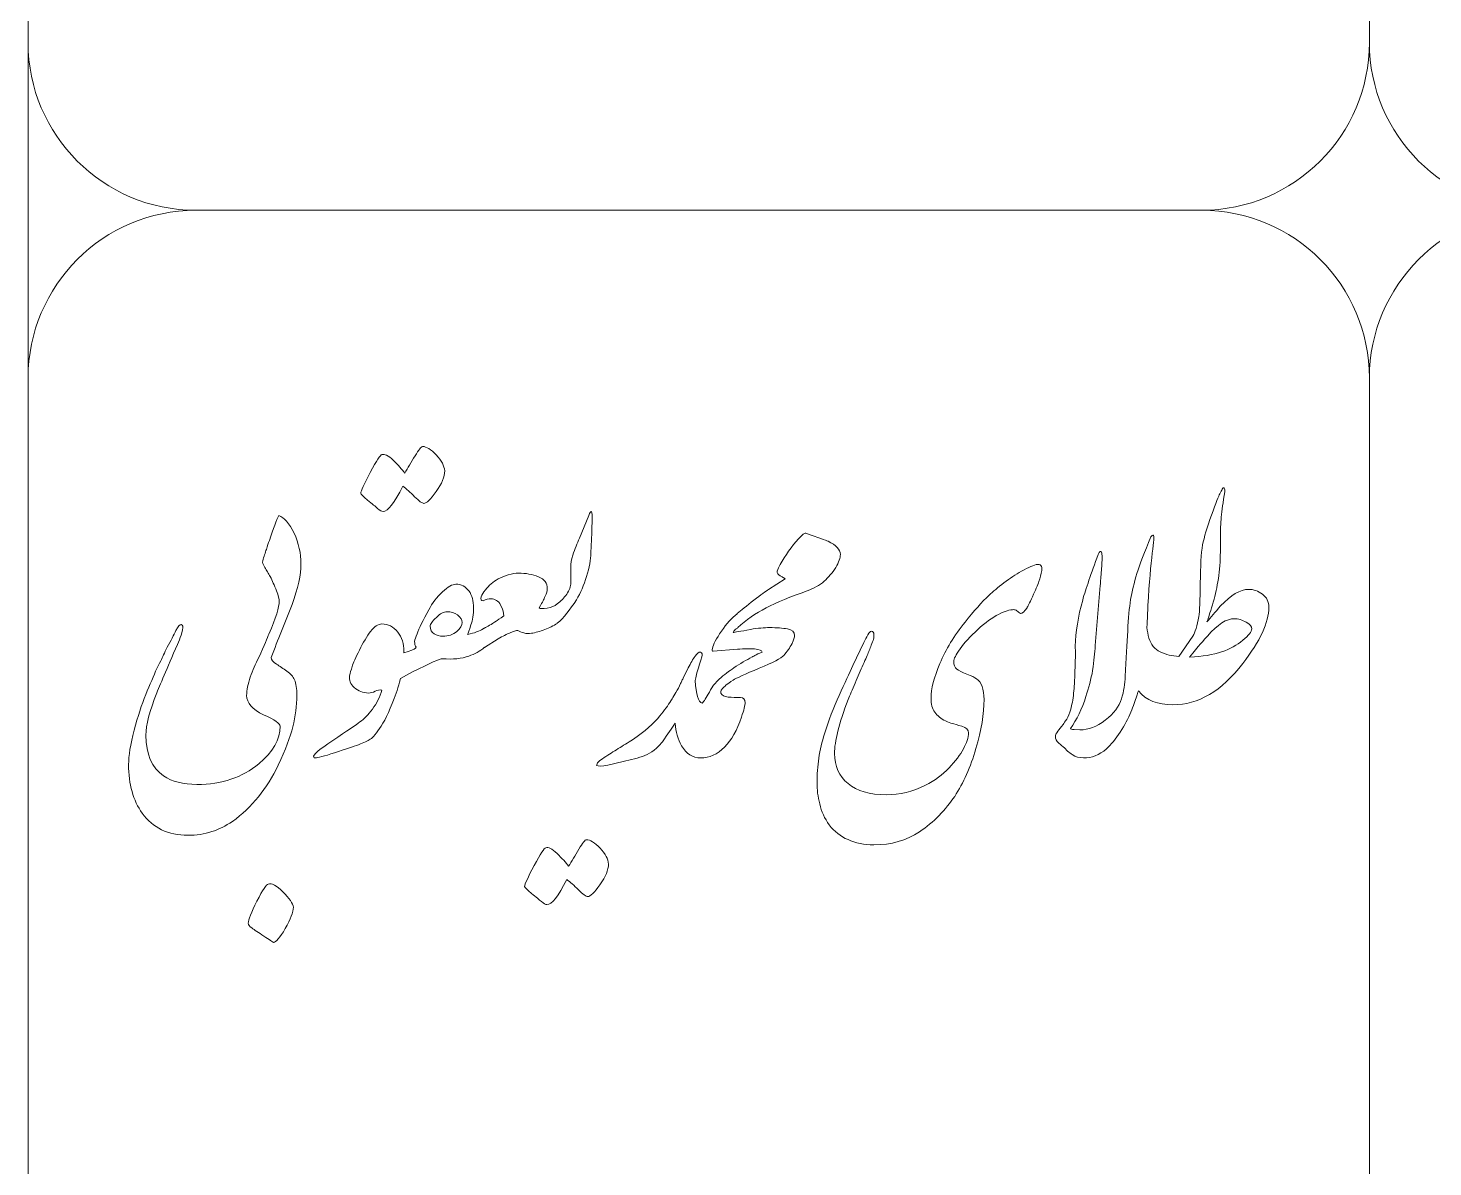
# Model space of a CAD drawing. Header units: millimetres. Extents: x 62 to 462, y 96 to 456.
# Drawn here: x 62.31 to 83.25, y 342.04 to 359.02 of the extents above; entities that cross this region are included whole.
import ezdxf

# ---------------------------------------------------------------- set-up
doc = ezdxf.new("R2010")
doc.units = ezdxf.units.MM
doc.header["$MEASUREMENT"] = 0
doc.layers.add('Layer 1', color=7, linetype='Continuous')

msp = doc.modelspace()

# ---------------------------------------------------------------- linework, layer by layer
at = {"layer": 'Layer 1', "color": 242, "lineweight": 18}
msp.add_lwpolyline([(62.3067, 95.8033), (462.3067, 95.8033), (462.3067, 455.8033), (62.3067, 455.8033), (62.3067, 95.8033)], close=True, dxfattribs=at)
at = {"layer": 'Layer 1', "color": 250, "lineweight": 18}
for points, knots in [([(64.8067, 376.3033), (64.8067, 376.3033), (79.8067, 376.3033), (79.8067, 376.3033), (81.1837, 376.3033), (82.3067, 375.1803), (82.3067, 373.8033), (82.3067, 373.8033), (82.3067, 358.8033), (82.3067, 358.8033), (82.3067, 357.4264), (81.1837, 356.3033), (79.8067, 356.3033), (79.8067, 356.3033), (64.8067, 356.3033), (64.8067, 356.3033), (63.4298, 356.3033), (62.3067, 357.4264), (62.3067, 358.8033), (62.3067, 358.8033), (62.3067, 373.8033), (62.3067, 373.8033), (62.3067, 375.1803), (63.4298, 376.3033), (64.8067, 376.3033)], [0, 0, 0, 0, 0.125, 0.125, 0.125, 0.25, 0.25, 0.25, 0.375, 0.375, 0.375, 0.5, 0.5, 0.5, 0.625, 0.625, 0.625, 0.75, 0.75, 0.75, 0.875, 0.875, 0.875, 1, 1, 1, 1]), ([(84.8067, 376.3033), (84.8067, 376.3033), (99.8067, 376.3033), (99.8067, 376.3033), (101.1837, 376.3033), (102.3067, 375.1803), (102.3067, 373.8033), (102.3067, 373.8033), (102.3067, 358.8033), (102.3067, 358.8033), (102.3067, 357.4264), (101.1837, 356.3033), (99.8067, 356.3033), (99.8067, 356.3033), (84.8067, 356.3033), (84.8067, 356.3033), (83.4298, 356.3033), (82.3067, 357.4264), (82.3067, 358.8033), (82.3067, 358.8033), (82.3067, 373.8033), (82.3067, 373.8033), (82.3067, 375.1803), (83.4298, 376.3033), (84.8067, 376.3033)], [0, 0, 0, 0, 0.125, 0.125, 0.125, 0.25, 0.25, 0.25, 0.375, 0.375, 0.375, 0.5, 0.5, 0.5, 0.625, 0.625, 0.625, 0.75, 0.75, 0.75, 0.875, 0.875, 0.875, 1, 1, 1, 1]), ([(64.8067, 356.3033), (64.8067, 356.3033), (79.8067, 356.3033), (79.8067, 356.3033), (81.1837, 356.3033), (82.3067, 355.1803), (82.3067, 353.8033), (82.3067, 353.8033), (82.3067, 338.8033), (82.3067, 338.8033), (82.3067, 337.4264), (81.1837, 336.3033), (79.8067, 336.3033), (79.8067, 336.3033), (64.8067, 336.3033), (64.8067, 336.3033), (63.4298, 336.3033), (62.3067, 337.4264), (62.3067, 338.8033), (62.3067, 338.8033), (62.3067, 353.8033), (62.3067, 353.8033), (62.3067, 355.1803), (63.4298, 356.3033), (64.8067, 356.3033)], [0, 0, 0, 0, 0.125, 0.125, 0.125, 0.25, 0.25, 0.25, 0.375, 0.375, 0.375, 0.5, 0.5, 0.5, 0.625, 0.625, 0.625, 0.75, 0.75, 0.75, 0.875, 0.875, 0.875, 1, 1, 1, 1]), ([(84.8067, 356.3033), (84.8067, 356.3033), (99.8067, 356.3033), (99.8067, 356.3033), (101.1837, 356.3033), (102.3067, 355.1803), (102.3067, 353.8033), (102.3067, 353.8033), (102.3067, 338.8033), (102.3067, 338.8033), (102.3067, 337.4264), (101.1837, 336.3033), (99.8067, 336.3033), (99.8067, 336.3033), (84.8067, 336.3033), (84.8067, 336.3033), (83.4298, 336.3033), (82.3067, 337.4264), (82.3067, 338.8033), (82.3067, 338.8033), (82.3067, 353.8033), (82.3067, 353.8033), (82.3067, 355.1803), (83.4298, 356.3033), (84.8067, 356.3033)], [0, 0, 0, 0, 0.125, 0.125, 0.125, 0.25, 0.25, 0.25, 0.375, 0.375, 0.375, 0.5, 0.5, 0.5, 0.625, 0.625, 0.625, 0.75, 0.75, 0.75, 0.875, 0.875, 0.875, 1, 1, 1, 1]), ([(67.2684, 352.0841), (67.2684, 352.1147), (67.3154, 352.217), (67.4095, 352.3945), (67.5036, 352.5709), (67.5612, 352.6591), (67.5812, 352.6591), (67.62, 352.6756), (67.6776, 352.6474), (67.7517, 352.5756), (67.827, 352.5027), (67.8834, 352.4392), (67.9222, 352.3839), (67.9681, 352.4592), (68.0198, 352.545), (68.0763, 352.6391), (68.1327, 352.7332), (68.1692, 352.7802), (68.188, 352.7802), (68.2456, 352.7802), (68.3138, 352.7379), (68.3926, 352.6544), (68.4726, 352.5709), (68.5137, 352.4921), (68.5184, 352.418), (68.5184, 352.331), (68.4761, 352.2275), (68.3914, 352.1088), (68.3079, 351.9912), (68.2479, 351.9324), (68.208, 351.9324), (68.1833, 351.9324), (68.1374, 351.9665), (68.0704, 352.0323), (68.0045, 352.0994), (67.9457, 352.1511), (67.8952, 352.1876), (67.7705, 351.9371), (67.6717, 351.8124), (67.5988, 351.8124), (67.58, 351.8124), (67.5542, 351.8266), (67.5189, 351.8571), (67.4871, 351.8842), (67.4377, 351.9253), (67.3695, 351.9806), (67.3013, 352.0359), (67.2684, 352.07), (67.2684, 352.0841)], [0, 0, 0, 0, 0.0625, 0.0625, 0.0625, 0.125, 0.125, 0.125, 0.1875, 0.1875, 0.1875, 0.25, 0.25, 0.25, 0.3125, 0.3125, 0.3125, 0.375, 0.375, 0.375, 0.4375, 0.4375, 0.4375, 0.5, 0.5, 0.5, 0.5625, 0.5625, 0.5625, 0.625, 0.625, 0.625, 0.6875, 0.6875, 0.6875, 0.75, 0.75, 0.75, 0.8125, 0.8125, 0.8125, 0.875, 0.875, 0.875, 0.9375, 0.9375, 0.9375, 1, 1, 1, 1]), ([(78.9892, 350.0833), (78.9943, 350.0275), (79.0045, 349.9738), (79.0195, 349.9216), (79.0501, 349.8275), (79.1065, 349.7593), (79.1889, 349.7193), (79.2712, 349.6793), (79.3641, 349.6558), (79.4676, 349.6487), (79.4676, 349.6487), (79.6745, 349.9521), (79.6745, 349.9521), (79.7086, 350.0098), (79.7392, 350.1074), (79.7639, 350.2449), (79.7756, 350.3202), (79.7827, 350.4872), (79.7851, 350.7424), (79.7874, 350.9987), (79.798, 351.1892), (79.8192, 351.3127), (79.8427, 351.4279), (79.8874, 351.5761), (79.9532, 351.7584), (80.0202, 351.9418), (80.0614, 352.0476), (80.0755, 352.0759), (80.0908, 352.1041), (80.1026, 352.1276), (80.112, 352.1464), (80.1237, 352.1652), (80.1343, 352.1687), (80.1425, 352.1582), (80.1519, 352.1476), (80.1543, 352.1299), (80.1496, 352.1041), (80.1249, 351.95), (80.1073, 351.8254), (80.0979, 351.7278), (80.0896, 351.6302), (80.0849, 351.5373), (80.0861, 351.4491), (80.0873, 351.3609), (80.0861, 351.2468), (80.0814, 351.1069), (80.0767, 350.967), (80.0626, 350.8376), (80.0391, 350.72), (80.0167, 350.6012), (79.9885, 350.4872), (79.9532, 350.3755), (79.9191, 350.2649), (79.8956, 350.1944), (79.885, 350.1638), (79.9403, 350.2332), (80.0073, 350.312), (80.0884, 350.4025), (80.2413, 350.5683), (80.3812, 350.6506), (80.5047, 350.6506), (80.58, 350.6506), (80.6494, 350.6259), (80.7117, 350.5777), (80.7752, 350.5319), (80.8081, 350.4672), (80.8081, 350.3813), (80.8081, 350.1603), (80.6776, 349.8816), (80.4189, 349.5429), (80.1014, 349.1337), (79.7545, 348.9291), (79.3782, 348.9291), (79.1515, 348.9291), (78.9798, 348.9978), (78.8622, 349.1361), (78.8537, 349.1085), (78.8454, 349.0834), (78.8372, 349.0608), (78.8172, 348.9926), (78.7878, 348.9115), (78.749, 348.8186), (78.7114, 348.7257), (78.6585, 348.6269), (78.5915, 348.5234), (78.5233, 348.4199), (78.4551, 348.3364), (78.3857, 348.2718), (78.2787, 348.1789), (78.1646, 348.1342), (78.0447, 348.1365), (77.9835, 348.1389), (77.9271, 348.1553), (77.8765, 348.1859), (77.8283, 348.2177), (77.7836, 348.2576), (77.7425, 348.3035), (77.7048, 348.3329), (77.6825, 348.3529), (77.6731, 348.3611), (77.6413, 348.3917), (77.6249, 348.4223), (77.6249, 348.454), (77.6249, 348.4775), (77.6366, 348.5046), (77.659, 348.534), (77.6825, 348.5634), (77.7083, 348.5975), (77.7389, 348.6339), (77.7519, 348.6516), (77.7707, 348.6798), (77.793, 348.7163), (77.8165, 348.7527), (77.8365, 348.8021), (77.8542, 348.8632), (77.8706, 348.9232), (77.8859, 349.0032), (77.8965, 349.102), (77.9059, 349.2007), (77.9118, 349.2866), (77.9141, 349.3571), (77.9141, 349.3571), (77.9212, 349.5712), (77.9212, 349.5712), (77.9235, 349.6441), (77.9235, 349.7217), (77.9212, 349.8016), (77.9259, 350.0133), (77.9623, 350.2426), (78.0317, 350.4907), (78.0799, 350.6589), (78.1564, 350.8847), (78.2622, 351.1692), (78.2693, 351.1881), (78.2763, 351.1998), (78.2834, 351.2069), (78.2893, 351.2139), (78.2951, 351.2174), (78.2998, 351.2174), (78.3163, 351.2151), (78.3234, 351.1716), (78.321, 351.0869), (78.3187, 351.0458), (78.314, 350.9787), (78.3069, 350.887), (78.2998, 350.7929), (78.2951, 350.733), (78.2928, 350.7083), (78.2928, 350.7083), (78.2175, 349.8122), (78.2175, 349.8122), (78.2128, 349.704), (78.1999, 349.5817), (78.1799, 349.443), (78.1564, 349.3101), (78.1235, 349.1807), (78.0799, 349.0537), (78.02, 348.868), (77.9424, 348.708), (77.8483, 348.5751), (77.853, 348.5657), (77.8718, 348.561), (77.9036, 348.561), (77.9036, 348.561), (77.9906, 348.5575), (77.9906, 348.5575), (78.1164, 348.5528), (78.2422, 348.601), (78.3692, 348.701), (78.495, 348.8009), (78.5762, 348.9068), (78.6103, 349.0173), (78.6444, 349.129), (78.6632, 349.2407), (78.6656, 349.3536), (78.6808, 349.6135), (78.6938, 349.8393), (78.7032, 350.0309), (78.7126, 350.2226), (78.7267, 350.3778), (78.7467, 350.4978), (78.7655, 350.6166), (78.7973, 350.7471), (78.8408, 350.887), (78.8843, 351.0269), (78.9537, 351.208), (79.0477, 351.4315), (79.0618, 351.4538), (79.0736, 351.4632), (79.0854, 351.4585), (79.0971, 351.4538), (79.0924, 351.3644), (79.0701, 351.1881), (79.0477, 351.0128), (79.0254, 350.753), (79.003, 350.4084), (79.0007, 350.3188), (78.9961, 350.2108), (78.9892, 350.0833)], [0, 0, 0, 0, 0.0151515, 0.0151515, 0.0151515, 0.030303, 0.030303, 0.030303, 0.0454545, 0.0454545, 0.0454545, 0.0606061, 0.0606061, 0.0606061, 0.0757576, 0.0757576, 0.0757576, 0.0909091, 0.0909091, 0.0909091, 0.1060606, 0.1060606, 0.1060606, 0.1212121, 0.1212121, 0.1212121, 0.1363636, 0.1363636, 0.1363636, 0.1515152, 0.1515152, 0.1515152, 0.1666667, 0.1666667, 0.1666667, 0.1818182, 0.1818182, 0.1818182, 0.1969697, 0.1969697, 0.1969697, 0.2121212, 0.2121212, 0.2121212, 0.2272727, 0.2272727, 0.2272727, 0.2424242, 0.2424242, 0.2424242, 0.2575758, 0.2575758, 0.2575758, 0.2727273, 0.2727273, 0.2727273, 0.2878788, 0.2878788, 0.2878788, 0.3030303, 0.3030303, 0.3030303, 0.3181818, 0.3181818, 0.3181818, 0.3333333, 0.3333333, 0.3333333, 0.3484848, 0.3484848, 0.3484848, 0.3636364, 0.3636364, 0.3636364, 0.3787879, 0.3787879, 0.3787879, 0.3939394, 0.3939394, 0.3939394, 0.4090909, 0.4090909, 0.4090909, 0.4242424, 0.4242424, 0.4242424, 0.4393939, 0.4393939, 0.4393939, 0.4545455, 0.4545455, 0.4545455, 0.469697, 0.469697, 0.469697, 0.4848485, 0.4848485, 0.4848485, 0.5, 0.5, 0.5, 0.5151515, 0.5151515, 0.5151515, 0.530303, 0.530303, 0.530303, 0.5454545, 0.5454545, 0.5454545, 0.5606061, 0.5606061, 0.5606061, 0.5757576, 0.5757576, 0.5757576, 0.5909091, 0.5909091, 0.5909091, 0.6060606, 0.6060606, 0.6060606, 0.6212121, 0.6212121, 0.6212121, 0.6363636, 0.6363636, 0.6363636, 0.6515152, 0.6515152, 0.6515152, 0.6666667, 0.6666667, 0.6666667, 0.6818182, 0.6818182, 0.6818182, 0.6969697, 0.6969697, 0.6969697, 0.7121212, 0.7121212, 0.7121212, 0.7272727, 0.7272727, 0.7272727, 0.7424242, 0.7424242, 0.7424242, 0.7575758, 0.7575758, 0.7575758, 0.7727273, 0.7727273, 0.7727273, 0.7878788, 0.7878788, 0.7878788, 0.8030303, 0.8030303, 0.8030303, 0.8181818, 0.8181818, 0.8181818, 0.8333333, 0.8333333, 0.8333333, 0.8484848, 0.8484848, 0.8484848, 0.8636364, 0.8636364, 0.8636364, 0.8787879, 0.8787879, 0.8787879, 0.8939394, 0.8939394, 0.8939394, 0.9090909, 0.9090909, 0.9090909, 0.9242424, 0.9242424, 0.9242424, 0.9393939, 0.9393939, 0.9393939, 0.9545455, 0.9545455, 0.9545455, 0.969697, 0.969697, 0.969697, 0.9848485, 0.9848485, 0.9848485, 1, 1, 1, 1]), ([(66.0655, 348.6092), (66.0655, 348.6481), (65.9831, 348.7057), (65.8173, 348.7809), (65.6492, 348.8597), (65.5657, 348.955), (65.5657, 349.0679), (65.5657, 349.1478), (65.5833, 349.2395), (65.6198, 349.3418), (65.6551, 349.443), (65.6974, 349.5406), (65.748, 349.6323), (65.748, 349.6323), (65.7492, 349.6344), (65.7492, 349.6344), (65.7492, 349.6344), (65.7491, 349.6347), (65.7491, 349.6347), (65.8267, 349.8181), (65.8761, 349.9345), (65.8973, 349.9827), (66.0008, 350.2238), (66.0525, 350.3884), (66.0525, 350.4755), (66.0525, 350.5049), (66.0384, 350.5566), (66.0102, 350.6307), (65.9784, 350.7106), (65.9478, 350.7812), (65.9173, 350.84), (65.9043, 350.8635), (65.8902, 350.8859), (65.8761, 350.9094), (65.862, 350.9329), (65.8502, 350.9552), (65.8385, 350.9788), (65.8103, 351.0199), (65.7997, 351.0517), (65.8044, 351.0752), (65.8244, 351.1387), (65.8432, 351.1963), (65.8596, 351.2469), (65.8749, 351.2974), (65.8902, 351.3409), (65.9043, 351.3774), (65.9655, 351.562), (66.0125, 351.6855), (66.0454, 351.7502), (66.1231, 351.7243), (66.1995, 351.6373), (66.2724, 351.4879), (66.3418, 351.3386), (66.3759, 351.1857), (66.3759, 351.0305), (66.3759, 350.8694), (66.3312, 350.6671), (66.2418, 350.4237), (66.1889, 350.2932), (66.136, 350.1615), (66.0842, 350.0286), (66.0325, 349.8969), (65.9819, 349.7652), (65.9314, 349.6347), (65.9314, 349.6347), (65.9311, 349.6341), (65.9311, 349.6341), (65.9311, 349.6341), (65.9314, 349.6323), (65.9314, 349.6323), (65.9314, 349.6006), (65.9573, 349.5676), (66.009, 349.5359), (66.0607, 349.5041), (66.1125, 349.4688), (66.1654, 349.4312), (66.2183, 349.3924), (66.256, 349.3501), (66.2795, 349.3019), (66.3018, 349.249), (66.3136, 349.1713), (66.3136, 349.0679), (66.3136, 348.9162), (66.2936, 348.7609), (66.2548, 348.6022), (66.216, 348.4481), (66.1431, 348.2576), (66.0372, 348.0307), (65.8702, 347.6791), (65.6433, 347.3992), (65.3552, 347.1899), (65.2505, 347.1229), (65.1471, 347.0723), (65.0459, 347.0382), (64.9354, 347.0018), (64.8166, 346.9829), (64.6908, 346.9829), (64.3945, 346.9829), (64.1675, 347.0935), (64.0088, 347.3134), (63.8735, 347.5015), (63.8053, 347.7438), (63.8053, 348.0377), (63.8053, 348.1683), (63.8324, 348.3388), (63.8876, 348.5505), (63.9429, 348.7551), (64.0005, 348.9315), (64.0605, 349.0808), (64.1252, 349.2348), (64.1793, 349.3654), (64.2251, 349.47), (64.2392, 349.4959), (64.2592, 349.5347), (64.2839, 349.5864), (64.3098, 349.637), (64.3415, 349.7052), (64.3804, 349.7875), (64.4086, 349.8381), (64.4333, 349.8839), (64.4544, 349.9251), (64.4768, 349.9663), (64.4944, 350.0039), (64.5085, 350.0356), (64.5426, 350.098), (64.5685, 350.1274), (64.5873, 350.125), (64.6132, 350.1203), (64.6191, 350.0944), (64.6085, 350.0462), (64.5967, 349.9886), (64.5814, 349.9392), (64.5638, 349.8981), (64.4003, 349.5206), (64.2875, 349.2584), (64.2251, 349.109), (64.1181, 348.835), (64.064, 348.6245), (64.064, 348.4752), (64.064, 348.1918), (64.151, 347.9907), (64.3251, 347.8684), (64.4544, 347.7837), (64.6202, 347.7414), (64.8249, 347.7414), (65.1929, 347.7414), (65.4998, 347.8449), (65.748, 348.0507), (65.9596, 348.2282), (66.0655, 348.414), (66.0655, 348.6092)], [0, 0, 0, 0, 0.02, 0.02, 0.02, 0.04, 0.04, 0.04, 0.06, 0.06, 0.06, 0.08, 0.08, 0.08, 0.1, 0.1, 0.1, 0.12, 0.12, 0.12, 0.14, 0.14, 0.14, 0.16, 0.16, 0.16, 0.18, 0.18, 0.18, 0.2, 0.2, 0.2, 0.22, 0.22, 0.22, 0.24, 0.24, 0.24, 0.26, 0.26, 0.26, 0.28, 0.28, 0.28, 0.3, 0.3, 0.3, 0.32, 0.32, 0.32, 0.34, 0.34, 0.34, 0.36, 0.36, 0.36, 0.38, 0.38, 0.38, 0.4, 0.4, 0.4, 0.42, 0.42, 0.42, 0.44, 0.44, 0.44, 0.46, 0.46, 0.46, 0.48, 0.48, 0.48, 0.5, 0.5, 0.5, 0.52, 0.52, 0.52, 0.54, 0.54, 0.54, 0.56, 0.56, 0.56, 0.58, 0.58, 0.58, 0.6, 0.6, 0.6, 0.62, 0.62, 0.62, 0.64, 0.64, 0.64, 0.66, 0.66, 0.66, 0.68, 0.68, 0.68, 0.7, 0.7, 0.7, 0.72, 0.72, 0.72, 0.74, 0.74, 0.74, 0.76, 0.76, 0.76, 0.78, 0.78, 0.78, 0.8, 0.8, 0.8, 0.82, 0.82, 0.82, 0.84, 0.84, 0.84, 0.86, 0.86, 0.86, 0.88, 0.88, 0.88, 0.9, 0.9, 0.9, 0.92, 0.92, 0.92, 0.94, 0.94, 0.94, 0.96, 0.96, 0.96, 0.98, 0.98, 0.98, 1, 1, 1, 1]), ([(70.1965, 350.4343), (70.2517, 350.4731), (70.2988, 350.5213), (70.3376, 350.5789), (70.3787, 350.6366), (70.3999, 350.6942), (70.3999, 350.7518), (70.3999, 350.7518), (70.3999, 350.9788), (70.3999, 350.9788), (70.3999, 351.034), (70.4093, 351.0952), (70.427, 351.161), (70.4599, 351.2527), (70.4928, 351.3374), (70.5269, 351.4127), (70.5269, 351.4127), (70.668, 351.7537), (70.668, 351.7537), (70.6704, 351.7702), (70.6821, 351.789), (70.7033, 351.809), (70.7127, 351.809), (70.7162, 351.7854), (70.7162, 351.7372), (70.7162, 351.7372), (70.7104, 351.4926), (70.7104, 351.4926), (70.7104, 351.4926), (70.6962, 351.1963), (70.6962, 351.1963), (70.6962, 351.0928), (70.6751, 350.9752), (70.6339, 350.8447), (70.5951, 350.713), (70.5445, 350.5978), (70.4822, 350.4966), (70.3885, 350.3432), (70.2937, 350.2259), (70.1976, 350.146), (70.1976, 350.146), (70.1965, 350.1438), (70.1965, 350.1438), (70.1412, 350.1074), (70.0789, 350.0756), (70.0107, 350.0498), (69.9413, 350.0227), (69.8743, 350.0051), (69.8108, 349.9957), (69.7755, 349.9886), (69.739, 349.991), (69.7002, 350.0004), (69.6614, 350.011), (69.6308, 350.0227), (69.6108, 350.0368), (69.5826, 350.0368), (69.5438, 350.0251), (69.4933, 350.0027), (69.445, 349.9816), (69.3851, 349.9522), (69.3145, 349.9134), (69.3145, 349.9134), (69.1111, 349.7852), (69.1111, 349.7852), (69.1111, 349.7852), (69.1108, 349.7861), (69.1108, 349.7861), (69.0462, 349.7286), (68.9686, 349.6851), (68.8771, 349.6558), (68.7736, 349.6158), (68.6431, 349.6041), (68.4843, 349.617), (68.4514, 349.617), (68.3044, 349.5523), (68.0398, 349.4206), (68.0398, 349.4206), (67.8581, 349.3204), (67.8581, 349.3204), (67.8581, 349.3204), (67.8446, 349.2678), (67.8446, 349.2678), (67.8305, 349.2101), (67.8129, 349.1549), (67.7952, 349.1043), (67.7141, 348.8821), (67.64, 348.7174), (67.5706, 348.6116), (67.5024, 348.5058), (67.4483, 348.4411), (67.4095, 348.4152), (67.3696, 348.3905), (67.3119, 348.3635), (67.2331, 348.3341), (67.1555, 348.3059), (67.0368, 348.2659), (66.8768, 348.2141), (66.7169, 348.1624), (66.6228, 348.1365), (66.5923, 348.1365), (66.5746, 348.1365), (66.5652, 348.1412), (66.5652, 348.1506), (66.5464, 348.1753), (66.6417, 348.2588), (66.851, 348.3988), (67.0603, 348.5387), (67.1955, 348.6304), (67.2555, 348.6739), (67.3166, 348.7174), (67.379, 348.7809), (67.4413, 348.8656), (67.5048, 348.9491), (67.5518, 349.0443), (67.5812, 349.149), (67.5495, 349.1537), (67.5165, 349.1478), (67.4836, 349.1302), (67.4495, 349.1137), (67.4166, 349.1043), (67.3848, 349.1043), (67.3002, 349.1067), (67.2284, 349.1349), (67.1708, 349.1878), (67.1144, 349.2395), (67.0897, 349.2983), (67.0991, 349.363), (67.1085, 349.4018), (67.1214, 349.4477), (67.1391, 349.4994), (67.1555, 349.5512), (67.192, 349.6335), (67.2473, 349.7452), (67.3025, 349.8581), (67.3578, 349.951), (67.4142, 350.0239), (67.4707, 350.098), (67.5259, 350.1344), (67.5812, 350.1344), (67.6753, 350.1344), (67.7541, 350.0944), (67.8176, 350.0145), (67.8811, 349.9333), (67.9117, 349.8369), (67.9117, 349.7252), (67.9117, 349.7252), (67.9115, 349.7016), (67.9115, 349.7016), (67.9115, 349.7016), (67.9763, 349.724), (67.9763, 349.724), (68.0527, 349.7522), (68.0916, 349.7722), (68.0916, 349.7863), (68.0774, 349.8098), (68.0704, 349.8381), (68.0704, 349.8722), (68.0751, 349.9027), (68.0868, 349.9404), (68.1057, 349.9862), (68.1374, 350.0709), (68.1962, 350.1908), (68.2809, 350.3449), (68.3338, 350.446), (68.4008, 350.5354), (68.4843, 350.613), (68.5666, 350.6894), (68.6337, 350.7271), (68.6842, 350.7271), (68.7642, 350.7271), (68.83, 350.693), (68.8806, 350.6271), (68.9265, 350.5624), (68.9488, 350.4778), (68.9488, 350.3719), (68.9488, 350.2779), (68.9359, 350.1932), (68.91, 350.1191), (68.8829, 350.0439), (68.8665, 349.998), (68.8594, 349.9792), (68.8594, 349.9792), (68.9006, 349.9862), (68.9006, 349.9862), (68.99, 350.0086), (69.0605, 350.0391), (69.1111, 350.0756), (69.1111, 350.0756), (69.1132, 350.072), (69.1132, 350.072), (69.1543, 350.0933), (69.2123, 350.1282), (69.2863, 350.178), (69.3028, 350.1874), (69.3404, 350.2144), (69.4004, 350.2579), (69.4004, 350.2944), (69.3839, 350.3473), (69.3521, 350.4167), (69.318, 350.479), (69.271, 350.5096), (69.211, 350.5096), (69.1722, 350.5096), (69.1322, 350.5002), (69.0899, 350.4813), (69.0605, 350.4813), (69.0511, 350.5013), (69.0629, 350.5401), (69.0723, 350.5684), (69.0923, 350.6025), (69.1252, 350.6436), (69.1758, 350.7083), (69.2381, 350.7624), (69.3145, 350.8059), (69.3627, 350.8318), (69.4121, 350.8506), (69.4627, 350.8647), (69.525, 350.8835), (69.5767, 350.8929), (69.6214, 350.8929), (69.7261, 350.8929), (69.8249, 350.8741), (69.9178, 350.8376), (70.0048, 350.8035), (70.0483, 350.7436), (70.0483, 350.6577), (70.0483, 350.6283), (70.0377, 350.5919), (70.0177, 350.5484), (70.006, 350.5225), (69.9954, 350.499), (69.9848, 350.479), (69.9742, 350.4578), (69.9554, 350.4237), (69.9272, 350.3755), (69.9436, 350.3614), (69.9824, 350.3602), (70.0448, 350.3696), (70.1071, 350.3802), (70.1576, 350.4014), (70.1965, 350.4343)], [0, 0, 0, 0, 0.0125, 0.0125, 0.0125, 0.025, 0.025, 0.025, 0.0375, 0.0375, 0.0375, 0.05, 0.05, 0.05, 0.0625, 0.0625, 0.0625, 0.075, 0.075, 0.075, 0.0875, 0.0875, 0.0875, 0.1, 0.1, 0.1, 0.1125, 0.1125, 0.1125, 0.125, 0.125, 0.125, 0.1375, 0.1375, 0.1375, 0.15, 0.15, 0.15, 0.1625, 0.1625, 0.1625, 0.175, 0.175, 0.175, 0.1875, 0.1875, 0.1875, 0.2, 0.2, 0.2, 0.2125, 0.2125, 0.2125, 0.225, 0.225, 0.225, 0.2375, 0.2375, 0.2375, 0.25, 0.25, 0.25, 0.2625, 0.2625, 0.2625, 0.275, 0.275, 0.275, 0.2875, 0.2875, 0.2875, 0.3, 0.3, 0.3, 0.3125, 0.3125, 0.3125, 0.325, 0.325, 0.325, 0.3375, 0.3375, 0.3375, 0.35, 0.35, 0.35, 0.3625, 0.3625, 0.3625, 0.375, 0.375, 0.375, 0.3875, 0.3875, 0.3875, 0.4, 0.4, 0.4, 0.4125, 0.4125, 0.4125, 0.425, 0.425, 0.425, 0.4375, 0.4375, 0.4375, 0.45, 0.45, 0.45, 0.4625, 0.4625, 0.4625, 0.475, 0.475, 0.475, 0.4875, 0.4875, 0.4875, 0.5, 0.5, 0.5, 0.5125, 0.5125, 0.5125, 0.525, 0.525, 0.525, 0.5375, 0.5375, 0.5375, 0.55, 0.55, 0.55, 0.5625, 0.5625, 0.5625, 0.575, 0.575, 0.575, 0.5875, 0.5875, 0.5875, 0.6, 0.6, 0.6, 0.6125, 0.6125, 0.6125, 0.625, 0.625, 0.625, 0.6375, 0.6375, 0.6375, 0.65, 0.65, 0.65, 0.6625, 0.6625, 0.6625, 0.675, 0.675, 0.675, 0.6875, 0.6875, 0.6875, 0.7, 0.7, 0.7, 0.7125, 0.7125, 0.7125, 0.725, 0.725, 0.725, 0.7375, 0.7375, 0.7375, 0.75, 0.75, 0.75, 0.7625, 0.7625, 0.7625, 0.775, 0.775, 0.775, 0.7875, 0.7875, 0.7875, 0.8, 0.8, 0.8, 0.8125, 0.8125, 0.8125, 0.825, 0.825, 0.825, 0.8375, 0.8375, 0.8375, 0.85, 0.85, 0.85, 0.8625, 0.8625, 0.8625, 0.875, 0.875, 0.875, 0.8875, 0.8875, 0.8875, 0.9, 0.9, 0.9, 0.9125, 0.9125, 0.9125, 0.925, 0.925, 0.925, 0.9375, 0.9375, 0.9375, 0.95, 0.95, 0.95, 0.9625, 0.9625, 0.9625, 0.975, 0.975, 0.975, 0.9875, 0.9875, 0.9875, 1, 1, 1, 1]), ([(72.8812, 350.2896), (72.9388, 350.3379), (73.0211, 350.4037), (73.1293, 350.4896), (73.2351, 350.5695), (73.3069, 350.6224), (73.3468, 350.6471), (73.3468, 350.6471), (73.5938, 350.8094), (73.5938, 350.8094), (73.5879, 350.8141), (73.5632, 350.8294), (73.5221, 350.8541), (73.4903, 350.8706), (73.4738, 350.8929), (73.4738, 350.9235), (73.5338, 351.0563), (73.6161, 351.1881), (73.722, 351.3198), (73.8254, 351.4432), (73.8854, 351.4997), (73.9042, 351.4879), (74.09, 351.4244), (74.2006, 351.3833), (74.2347, 351.368), (74.357, 351.3103), (74.4181, 351.2445), (74.4181, 351.1716), (74.4181, 351.121), (74.3946, 351.0552), (74.3487, 350.9752), (74.2982, 350.8964), (74.2405, 350.8294), (74.177, 350.7718), (74.1053, 350.7118), (74.0218, 350.6636), (73.9254, 350.6271), (73.6749, 350.5425), (73.4703, 350.4578), (73.3104, 350.3731), (73.153, 350.291), (73.0115, 350.194), (72.8872, 350.0812), (72.8872, 350.0812), (72.8823, 350.0733), (72.8823, 350.0733), (72.8565, 350.058), (72.84, 350.0427), (72.8318, 350.0286), (72.8235, 350.0145), (72.82, 350.0074), (72.82, 350.0051), (72.84, 350.0098), (72.927, 350.0251), (73.0787, 350.0533), (73.1904, 350.0709), (73.2845, 350.0803), (73.3609, 350.0803), (73.4703, 350.0803), (73.5608, 350.0733), (73.629, 350.0603), (73.7008, 350.0462), (73.7361, 350.0133), (73.7361, 349.9604), (73.7361, 349.9392), (73.7231, 349.9004), (73.6984, 349.8428), (73.6655, 349.7828), (73.6243, 349.7228), (73.5738, 349.6641), (73.5397, 349.6241), (73.4174, 349.5617), (73.2069, 349.4747), (72.9976, 349.3865), (72.8682, 349.3277), (72.82, 349.2972), (72.7718, 349.2654), (72.7353, 349.2395), (72.7095, 349.2196), (72.6956, 349.2012), (72.6804, 349.1876), (72.664, 349.179), (72.6281, 349.1378), (72.6233, 349.105), (72.6507, 349.0808), (72.6777, 349.0549), (72.7236, 349.042), (72.7883, 349.0408), (72.8529, 349.0396), (72.9, 349.0396), (72.9294, 349.0396), (72.9752, 349.0349), (72.9988, 349.0079), (72.9988, 348.9597), (72.9988, 348.9256), (72.9799, 348.8527), (72.9435, 348.7433), (72.8788, 348.5505), (72.7953, 348.4023), (72.6918, 348.2988), (72.5837, 348.1906), (72.4661, 348.1365), (72.3367, 348.1365), (72.2156, 348.1365), (72.1203, 348.1977), (72.051, 348.3188), (71.9982, 348.4152), (71.9658, 348.5273), (71.955, 348.6547), (71.9082, 348.5842), (71.845, 348.4918), (71.7652, 348.3776), (71.717, 348.3176), (71.6758, 348.2753), (71.6405, 348.2506), (71.5947, 348.2177), (71.5488, 348.1918), (71.5018, 348.173), (71.4548, 348.153), (71.403, 348.1377), (71.3466, 348.1248), (71.2901, 348.1118), (71.2349, 348.0989), (71.1796, 348.0848), (71.1796, 348.0848), (70.9515, 348.0295), (70.9515, 348.0295), (70.8597, 348.0142), (70.8033, 348.0119), (70.7833, 348.0225), (70.7833, 348.0554), (70.8209, 348.0954), (70.8974, 348.1436), (70.9656, 348.1871), (71.0361, 348.2318), (71.1067, 348.2765), (71.1784, 348.3211), (71.249, 348.3647), (71.3207, 348.4082), (71.5018, 348.5352), (71.6382, 348.6539), (71.7276, 348.7633), (71.7958, 348.8491), (71.8499, 348.9232), (71.8887, 348.9879), (71.9145, 349.0243), (71.9522, 349.0878), (72.0027, 349.1772), (72.0027, 349.1772), (72.0361, 349.2455), (72.0361, 349.2455), (72.044, 349.2642), (72.0525, 349.2821), (72.0616, 349.2995), (72.0657, 349.3079), (72.0699, 349.3159), (72.0743, 349.3238), (72.0743, 349.3238), (72.1509, 349.4806), (72.1509, 349.4806), (72.185, 349.5512), (72.2191, 349.6088), (72.2509, 349.6523), (72.2802, 349.6958), (72.3085, 349.717), (72.3332, 349.7146), (72.3567, 349.7029), (72.3637, 349.6805), (72.3543, 349.6452), (72.3285, 349.57), (72.3132, 349.5206), (72.3061, 349.4971), (72.28, 349.4103), (72.263, 349.3417), (72.2554, 349.292), (72.267, 349.084), (72.301, 348.9713), (72.3579, 348.9526), (72.3826, 348.9785), (72.419, 349.0338), (72.4649, 349.1184), (72.4919, 349.169), (72.5131, 349.2031), (72.526, 349.2219), (72.5295, 349.2262), (72.5334, 349.2299), (72.5378, 349.233), (72.5585, 349.2585), (72.5841, 349.2855), (72.613, 349.3124), (72.6848, 349.3771), (72.7565, 349.4324), (72.8306, 349.4806), (72.9247, 349.5429), (73.0152, 349.597), (73.1022, 349.6429), (73.1093, 349.6476), (73.1587, 349.6723), (73.2504, 349.7158), (73.2504, 349.7381), (73.2139, 349.7546), (73.1399, 349.764), (73.0764, 349.7664), (72.9893, 349.764), (72.8823, 349.7569), (72.8823, 349.7569), (72.5237, 349.7287), (72.5237, 349.7287), (72.5072, 349.7287), (72.5025, 349.7428), (72.5096, 349.7699), (72.5237, 349.8299), (72.5684, 349.9169), (72.646, 350.0286), (72.7214, 350.14), (72.7991, 350.225), (72.8791, 350.2849), (72.8791, 350.2849), (72.8812, 350.2896), (72.8812, 350.2896)], [0, 0, 0, 0, 0.0136986, 0.0136986, 0.0136986, 0.0273973, 0.0273973, 0.0273973, 0.0410959, 0.0410959, 0.0410959, 0.0547945, 0.0547945, 0.0547945, 0.0684932, 0.0684932, 0.0684932, 0.0821918, 0.0821918, 0.0821918, 0.0958904, 0.0958904, 0.0958904, 0.109589, 0.109589, 0.109589, 0.1232877, 0.1232877, 0.1232877, 0.1369863, 0.1369863, 0.1369863, 0.1506849, 0.1506849, 0.1506849, 0.1643836, 0.1643836, 0.1643836, 0.1780822, 0.1780822, 0.1780822, 0.1917808, 0.1917808, 0.1917808, 0.2054795, 0.2054795, 0.2054795, 0.2191781, 0.2191781, 0.2191781, 0.2328767, 0.2328767, 0.2328767, 0.2465753, 0.2465753, 0.2465753, 0.260274, 0.260274, 0.260274, 0.2739726, 0.2739726, 0.2739726, 0.2876712, 0.2876712, 0.2876712, 0.3013699, 0.3013699, 0.3013699, 0.3150685, 0.3150685, 0.3150685, 0.3287671, 0.3287671, 0.3287671, 0.3424658, 0.3424658, 0.3424658, 0.3561644, 0.3561644, 0.3561644, 0.369863, 0.369863, 0.369863, 0.3835616, 0.3835616, 0.3835616, 0.3972603, 0.3972603, 0.3972603, 0.4109589, 0.4109589, 0.4109589, 0.4246575, 0.4246575, 0.4246575, 0.4383562, 0.4383562, 0.4383562, 0.4520548, 0.4520548, 0.4520548, 0.4657534, 0.4657534, 0.4657534, 0.4794521, 0.4794521, 0.4794521, 0.4931507, 0.4931507, 0.4931507, 0.5068493, 0.5068493, 0.5068493, 0.5205479, 0.5205479, 0.5205479, 0.5342466, 0.5342466, 0.5342466, 0.5479452, 0.5479452, 0.5479452, 0.5616438, 0.5616438, 0.5616438, 0.5753425, 0.5753425, 0.5753425, 0.5890411, 0.5890411, 0.5890411, 0.6027397, 0.6027397, 0.6027397, 0.6164384, 0.6164384, 0.6164384, 0.630137, 0.630137, 0.630137, 0.6438356, 0.6438356, 0.6438356, 0.6575342, 0.6575342, 0.6575342, 0.6712329, 0.6712329, 0.6712329, 0.6849315, 0.6849315, 0.6849315, 0.6986301, 0.6986301, 0.6986301, 0.7123288, 0.7123288, 0.7123288, 0.7260274, 0.7260274, 0.7260274, 0.739726, 0.739726, 0.739726, 0.7534247, 0.7534247, 0.7534247, 0.7671233, 0.7671233, 0.7671233, 0.7808219, 0.7808219, 0.7808219, 0.7945205, 0.7945205, 0.7945205, 0.8082192, 0.8082192, 0.8082192, 0.8219178, 0.8219178, 0.8219178, 0.8356164, 0.8356164, 0.8356164, 0.8493151, 0.8493151, 0.8493151, 0.8630137, 0.8630137, 0.8630137, 0.8767123, 0.8767123, 0.8767123, 0.890411, 0.890411, 0.890411, 0.9041096, 0.9041096, 0.9041096, 0.9178082, 0.9178082, 0.9178082, 0.9315068, 0.9315068, 0.9315068, 0.9452055, 0.9452055, 0.9452055, 0.9589041, 0.9589041, 0.9589041, 0.9726027, 0.9726027, 0.9726027, 0.9863014, 0.9863014, 0.9863014, 1, 1, 1, 1]), ([(77.4214, 350.9341), (77.4132, 350.8764), (77.3979, 350.8212), (77.3791, 350.7671), (77.3591, 350.713), (77.3273, 350.6377), (77.2827, 350.5413), (77.238, 350.4449), (77.2109, 350.3896), (77.2015, 350.3755), (77.1651, 350.3179), (77.1321, 350.2896), (77.1051, 350.2896), (77.0839, 350.3038), (77.0663, 350.3167), (77.0498, 350.3296), (77.0334, 350.3426), (77.0192, 350.3484), (77.0051, 350.3484), (76.9475, 350.3484), (76.8723, 350.3249), (76.7782, 350.2779), (76.6829, 350.2308), (76.5806, 350.1556), (76.4677, 350.0521), (76.3548, 349.9486), (76.2667, 349.8522), (76.2032, 349.7628), (76.1408, 349.6735), (76.1091, 349.6111), (76.1091, 349.577), (76.1091, 349.5265), (76.1244, 349.4865), (76.1573, 349.4594), (76.1843, 349.4383), (76.2337, 349.4148), (76.3055, 349.3877), (76.376, 349.3595), (76.4242, 349.3371), (76.4466, 349.3183), (76.523, 349.2654), (76.5606, 349.1619), (76.5606, 349.0079), (76.5606, 348.795), (76.5207, 348.5505), (76.4395, 348.2765), (76.3596, 348.0013), (76.2537, 347.7638), (76.1232, 347.5615), (76.0562, 347.4674), (75.9786, 347.3733), (75.8892, 347.2793), (75.7998, 347.184), (75.7034, 347.1041), (75.5999, 347.037), (75.4023, 346.9065), (75.1742, 346.8407), (74.9179, 346.8407), (74.6262, 346.8454), (74.404, 346.9441), (74.2523, 347.137), (74.1841, 347.2358), (74.1359, 347.3404), (74.11, 347.451), (74.083, 347.5615), (74.07, 347.6662), (74.07, 347.7649), (74.07, 347.8908), (74.0794, 348.0142), (74.0971, 348.1353), (74.1159, 348.2553), (74.1441, 348.3764), (74.1829, 348.4987), (74.2429, 348.6963), (74.3146, 348.8868), (74.4005, 349.0702), (74.4851, 349.2537), (74.5533, 349.4018), (74.6062, 349.5147), (74.6062, 349.5147), (74.7685, 349.8593), (74.7685, 349.8593), (74.7873, 349.8981), (74.8062, 349.9357), (74.8273, 349.9733), (74.8473, 350.0098), (74.8661, 350.0274), (74.8826, 350.0274), (74.9049, 350.0274), (74.9179, 350.0098), (74.919, 349.9733), (74.9202, 349.9357), (74.9155, 349.9086), (74.9061, 349.8898), (74.8814, 349.824), (74.8591, 349.7675), (74.8414, 349.7228), (74.8226, 349.6782), (74.7956, 349.6135), (74.7579, 349.5288), (74.7215, 349.443), (74.6815, 349.3513), (74.6392, 349.2525), (74.5968, 349.1537), (74.5616, 349.0726), (74.5345, 349.0079), (74.3993, 348.6504), (74.3311, 348.3811), (74.3311, 348.2024), (74.3311, 348.0142), (74.3981, 347.8649), (74.5333, 347.7543), (74.6674, 347.6438), (74.8567, 347.5885), (75.1001, 347.5885), (75.3024, 347.5885), (75.4976, 347.6356), (75.6869, 347.7297), (75.8269, 347.8014), (75.9444, 347.8872), (76.0385, 347.9884), (76.1326, 348.0895), (76.2043, 348.1847), (76.2537, 348.2729), (76.3031, 348.3611), (76.3278, 348.4411), (76.3278, 348.5116), (76.3278, 348.5552), (76.2949, 348.5881), (76.229, 348.6081), (76.1632, 348.6292), (76.1161, 348.6433), (76.0867, 348.6504), (76.0585, 348.6563), (76.0256, 348.6692), (75.988, 348.688), (75.9174, 348.7221), (75.8633, 348.7656), (75.8257, 348.8174), (75.7892, 348.8691), (75.7704, 348.9397), (75.7704, 349.0291), (75.7704, 349.1643), (75.8151, 349.3371), (75.9033, 349.5453), (75.9915, 349.7546), (76.1161, 349.9604), (76.2772, 350.1626), (76.4089, 350.3273), (76.5289, 350.4625), (76.6359, 350.5648), (76.6935, 350.6177), (76.7676, 350.6789), (76.857, 350.7459), (76.9463, 350.8141), (77.0334, 350.8717), (77.1192, 350.9199), (77.2227, 350.9799), (77.3038, 351.014), (77.3638, 351.0234), (77.3885, 351.0234), (77.4061, 351.0128), (77.4155, 350.9928), (77.4238, 350.9717), (77.4261, 350.9529), (77.4214, 350.9341)], [0, 0, 0, 0, 0.0181818, 0.0181818, 0.0181818, 0.0363636, 0.0363636, 0.0363636, 0.0545455, 0.0545455, 0.0545455, 0.0727273, 0.0727273, 0.0727273, 0.0909091, 0.0909091, 0.0909091, 0.1090909, 0.1090909, 0.1090909, 0.1272727, 0.1272727, 0.1272727, 0.1454545, 0.1454545, 0.1454545, 0.1636364, 0.1636364, 0.1636364, 0.1818182, 0.1818182, 0.1818182, 0.2, 0.2, 0.2, 0.2181818, 0.2181818, 0.2181818, 0.2363636, 0.2363636, 0.2363636, 0.2545455, 0.2545455, 0.2545455, 0.2727273, 0.2727273, 0.2727273, 0.2909091, 0.2909091, 0.2909091, 0.3090909, 0.3090909, 0.3090909, 0.3272727, 0.3272727, 0.3272727, 0.3454545, 0.3454545, 0.3454545, 0.3636364, 0.3636364, 0.3636364, 0.3818182, 0.3818182, 0.3818182, 0.4, 0.4, 0.4, 0.4181818, 0.4181818, 0.4181818, 0.4363636, 0.4363636, 0.4363636, 0.4545455, 0.4545455, 0.4545455, 0.4727273, 0.4727273, 0.4727273, 0.4909091, 0.4909091, 0.4909091, 0.5090909, 0.5090909, 0.5090909, 0.5272727, 0.5272727, 0.5272727, 0.5454545, 0.5454545, 0.5454545, 0.5636364, 0.5636364, 0.5636364, 0.5818182, 0.5818182, 0.5818182, 0.6, 0.6, 0.6, 0.6181818, 0.6181818, 0.6181818, 0.6363636, 0.6363636, 0.6363636, 0.6545455, 0.6545455, 0.6545455, 0.6727273, 0.6727273, 0.6727273, 0.6909091, 0.6909091, 0.6909091, 0.7090909, 0.7090909, 0.7090909, 0.7272727, 0.7272727, 0.7272727, 0.7454545, 0.7454545, 0.7454545, 0.7636364, 0.7636364, 0.7636364, 0.7818182, 0.7818182, 0.7818182, 0.8, 0.8, 0.8, 0.8181818, 0.8181818, 0.8181818, 0.8363636, 0.8363636, 0.8363636, 0.8545455, 0.8545455, 0.8545455, 0.8727273, 0.8727273, 0.8727273, 0.8909091, 0.8909091, 0.8909091, 0.9090909, 0.9090909, 0.9090909, 0.9272727, 0.9272727, 0.9272727, 0.9454545, 0.9454545, 0.9454545, 0.9636364, 0.9636364, 0.9636364, 0.9818182, 0.9818182, 0.9818182, 1, 1, 1, 1]), ([(68.7806, 350.1556), (68.7806, 350.1944), (68.7571, 350.232), (68.7113, 350.2685), (68.6607, 350.3014), (68.609, 350.3167), (68.556, 350.3167), (68.5055, 350.3167), (68.4514, 350.2884), (68.3949, 350.2308), (68.3326, 350.1756), (68.302, 350.132), (68.302, 350.1003), (68.302, 350.0497), (68.322, 350.0121), (68.3632, 349.9898), (68.3985, 349.9639), (68.4408, 349.9521), (68.4914, 349.9521), (68.576, 349.9521), (68.6466, 349.9756), (68.7007, 350.0239), (68.7536, 350.0721), (68.7806, 350.1156), (68.7806, 350.1556)], [0, 0, 0, 0, 0.125, 0.125, 0.125, 0.25, 0.25, 0.25, 0.375, 0.375, 0.375, 0.5, 0.5, 0.5, 0.625, 0.625, 0.625, 0.75, 0.75, 0.75, 0.875, 0.875, 0.875, 1, 1, 1, 1]), ([(80.5529, 350.0638), (80.5529, 350.0932), (80.5259, 350.125), (80.4706, 350.1603), (80.4106, 350.1944), (80.3507, 350.212), (80.2907, 350.212), (80.1813, 350.2167), (80.0473, 350.1297), (79.8921, 349.9533), (79.845, 349.9051), (79.7568, 349.8004), (79.6263, 349.6393), (79.8192, 349.6487), (79.9779, 349.6758), (80.1037, 349.7193), (80.2284, 349.7628), (80.3342, 349.8204), (80.4189, 349.891), (80.5082, 349.9627), (80.5529, 350.0203), (80.5529, 350.0638)], [0, 0, 0, 0, 0.1428571, 0.1428571, 0.1428571, 0.2857143, 0.2857143, 0.2857143, 0.4285714, 0.4285714, 0.4285714, 0.5714286, 0.5714286, 0.5714286, 0.7142857, 0.7142857, 0.7142857, 0.8571429, 0.8571429, 0.8571429, 1, 1, 1, 1]), ([(69.7108, 346.221), (69.7108, 346.2069), (69.7449, 346.1728), (69.8119, 346.1175), (69.8802, 346.0622), (69.9295, 346.0211), (69.9625, 345.994), (69.9966, 345.9634), (70.0236, 345.9493), (70.0413, 345.9493), (70.1153, 345.9493), (70.2141, 346.074), (70.3376, 346.3244), (70.3882, 346.288), (70.4469, 346.2363), (70.514, 346.1692), (70.5798, 346.1022), (70.6257, 346.0693), (70.6516, 346.0693), (70.6904, 346.0693), (70.7515, 346.1281), (70.8338, 346.2457), (70.9185, 346.3644), (70.9608, 346.4679), (70.9608, 346.5549), (70.9573, 346.629), (70.915, 346.7078), (70.835, 346.7913), (70.7562, 346.8748), (70.688, 346.9171), (70.6304, 346.9171), (70.6128, 346.9171), (70.5751, 346.8701), (70.5187, 346.776), (70.4622, 346.6819), (70.4117, 346.5961), (70.3658, 346.5208), (70.3258, 346.5761), (70.2694, 346.6396), (70.1953, 346.7125), (70.12, 346.7842), (70.0636, 346.8125), (70.0248, 346.796), (70.0036, 346.796), (69.946, 346.7078), (69.8519, 346.5314), (69.7579, 346.3538), (69.7108, 346.2515), (69.7108, 346.221)], [0, 0, 0, 0, 0.0625, 0.0625, 0.0625, 0.125, 0.125, 0.125, 0.1875, 0.1875, 0.1875, 0.25, 0.25, 0.25, 0.3125, 0.3125, 0.3125, 0.375, 0.375, 0.375, 0.4375, 0.4375, 0.4375, 0.5, 0.5, 0.5, 0.5625, 0.5625, 0.5625, 0.625, 0.625, 0.625, 0.6875, 0.6875, 0.6875, 0.75, 0.75, 0.75, 0.8125, 0.8125, 0.8125, 0.875, 0.875, 0.875, 0.9375, 0.9375, 0.9375, 1, 1, 1, 1]), ([(65.5904, 345.673), (65.5904, 345.6483), (65.608, 345.6236), (65.6421, 345.6013), (65.6809, 345.573), (65.7409, 345.533), (65.8232, 345.479), (65.9043, 345.4249), (65.9525, 345.3943), (65.9655, 345.3872), (66.0031, 345.3872), (66.0607, 345.4566), (66.1419, 345.5942), (66.2218, 345.7318), (66.2618, 345.8376), (66.2618, 345.9105), (66.2548, 345.9658), (66.203, 346.0422), (66.1066, 346.1398), (66.0102, 346.2374), (65.9373, 346.2762), (65.8867, 346.2551), (65.8608, 346.2551), (65.8056, 346.1716), (65.7197, 346.0022), (65.6339, 345.8329), (65.5904, 345.7235), (65.5904, 345.673)], [0, 0, 0, 0, 0.1111111, 0.1111111, 0.1111111, 0.2222222, 0.2222222, 0.2222222, 0.3333333, 0.3333333, 0.3333333, 0.4444444, 0.4444444, 0.4444444, 0.5555556, 0.5555556, 0.5555556, 0.6666667, 0.6666667, 0.6666667, 0.7777778, 0.7777778, 0.7777778, 0.8888889, 0.8888889, 0.8888889, 1, 1, 1, 1])]:
    msp.add_open_spline(points, degree=3, knots=knots, dxfattribs=at)

doc.saveas('drawing.dxf')
